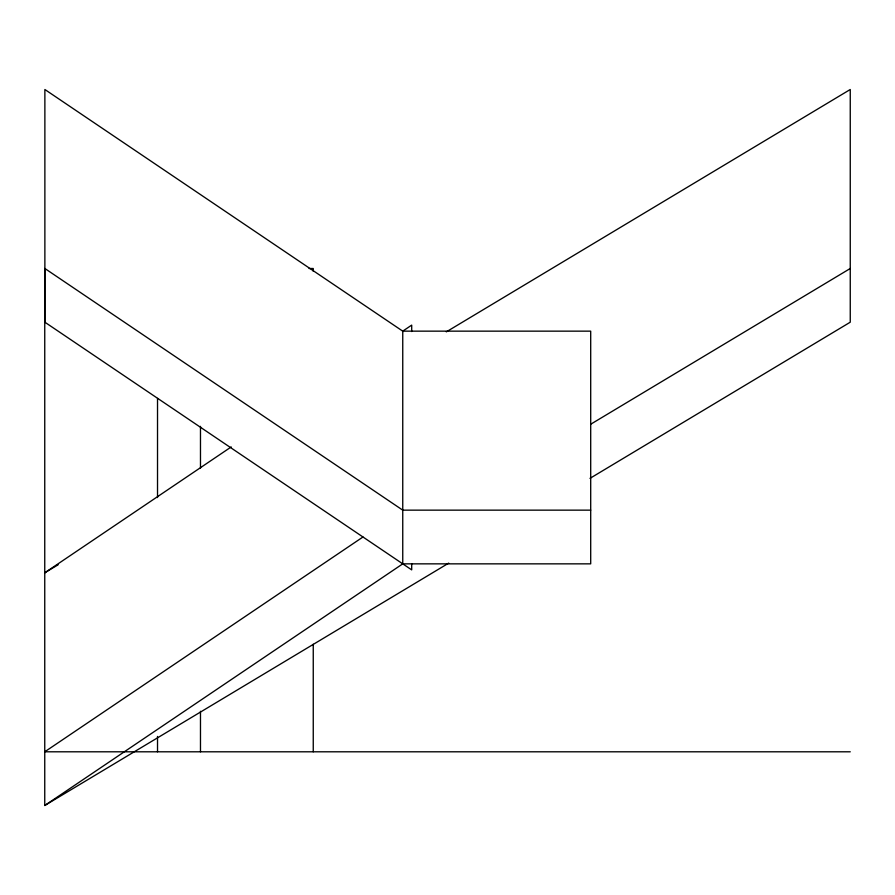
<?xml version="1.0" encoding="UTF-8"?>
<svg xmlns="http://www.w3.org/2000/svg" width="895" height="895" viewBox="0 0 895 895"><rect width="100%" height="100%" fill="white"/><g stroke="black" fill="none" stroke-linecap="round" stroke-linejoin="round"><path stroke-width="1.34" d="M231.212 446.941L44.75 572.8L58.175 564.745M44.75 268.5L44.75 805.5L402.75 563.85L402.75 331.15L411.7 325.109L411.7 331.53M362.967 537L44.75 751.8L850.25 751.8M446.303 331.866L850.25 89.5L850.25 322.2L589.995 478.355M590.7 424.23L850.25 268.5M44.75 805.5L448.697 563.134M309.055 268.5L313.25 268.5L313.25 271.297M402.75 331.15L590.7 331.15L590.7 563.85L402.75 563.85M590.7 510.15L402.75 510.15L44.873 268.5M403.309 331.53L44.873 89.5L44.873 322.2L411.7 569.891L411.7 563.85M313.25 644.243L313.25 751.8M200.48 426.344L200.48 468.242M200.48 711.29L200.48 751.8M157.52 398.409L157.52 497.575M157.52 736.44L157.52 751.8"/></g></svg>
